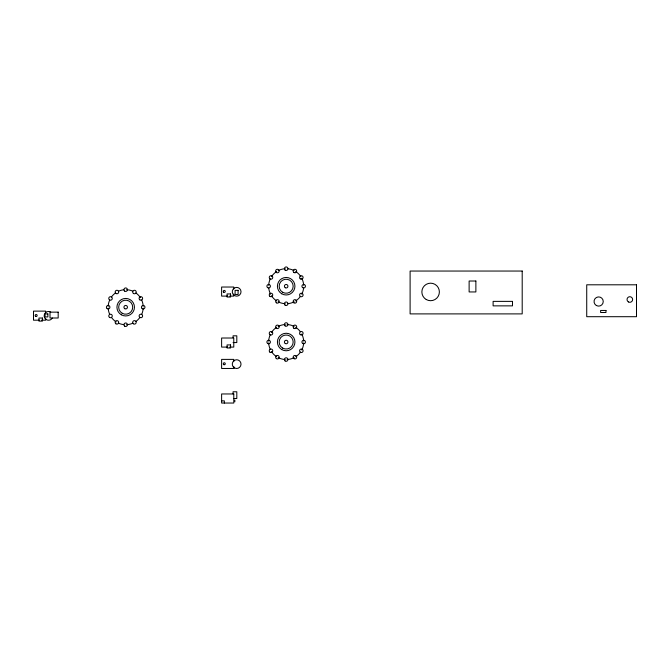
<?xml version="1.0" encoding="UTF-8"?>
<svg xmlns="http://www.w3.org/2000/svg" width="670" height="670" viewBox="0 0 670 670"><rect width="100%" height="100%" fill="white"/><g stroke="black" fill="none" stroke-linecap="round" stroke-linejoin="round"><path stroke-width="1" d="M227.7 296.106L221.619 296.106L221.619 287.028L233.78 287.028L233.78 289.046M229.726 296.106L233.78 296.106L233.78 294.088M39.58 320.193L33.5 320.193L33.5 311.123L45.652 311.123L45.652 313.133M41.599 320.193L45.652 320.193L45.652 318.175M233.068 342.554L236.803 342.554L236.803 335.821L233.068 335.821L233.068 337.747M227.7 347.085L221.619 347.085L221.619 338.015L233.78 338.015L233.78 347.085L229.726 347.085M233.78 398.508L236.803 398.508L236.803 391.774L233.068 391.774L233.068 393.96M221.619 400.878L224.358 400.878L224.358 403.038M234.835 399.998L234.835 401.866M233.78 361.406L233.78 359.388L221.619 359.388L221.619 368.466L233.78 368.466L233.78 366.448M143.187 308.108A17.521 17.521 0 0 1 141.697 314.322M139.863 317.488A17.521 17.521 0 0 1 135.985 321.374M132.819 323.2A17.521 17.521 0 0 1 126.605 324.69M123.858 324.623A17.521 17.521 0 0 1 118.565 323.2M116.153 321.893A17.521 17.521 0 0 1 111.513 317.488M109.687 314.322A17.521 17.521 0 0 1 108.197 308.108M108.197 306.282A17.521 17.521 0 0 1 109.687 300.068M111.513 296.902A17.521 17.521 0 0 1 115.391 293.024M118.565 291.19A17.521 17.521 0 0 1 123.858 289.775M126.605 289.7A17.521 17.521 0 0 1 132.819 291.19M135.985 293.024A17.521 17.521 0 0 1 140.382 297.656M141.697 300.068A17.521 17.521 0 0 1 143.187 306.282M52.319 318.041A4.372 4.372 0 0 1 46.339 319.64A4.372 4.372 0 0 1 44.739 313.669A4.372 4.372 0 0 1 50.719 312.069M303.669 342.931A17.521 17.521 0 0 1 301.776 349.974M300.344 352.311A17.521 17.521 0 0 1 295.704 356.716M294.13 357.629A17.521 17.521 0 0 1 287.087 359.514M285.261 359.514A17.521 17.521 0 0 1 278.209 357.629M276.635 356.716A17.521 17.521 0 0 1 271.476 351.557M270.169 349.145A17.521 17.521 0 0 1 268.678 342.931M268.678 341.105A17.521 17.521 0 0 1 270.169 334.891M271.476 332.479A17.521 17.521 0 0 1 276.635 327.32M278.209 326.416A17.521 17.521 0 0 1 285.261 324.523M287.087 324.523A17.521 17.521 0 0 1 294.13 326.416M295.704 327.32A17.521 17.521 0 0 1 300.344 331.725M301.776 334.062A17.521 17.521 0 0 1 303.669 341.105M303.594 288.05A17.521 17.521 0 0 1 301.776 294.172M300.344 296.517A17.521 17.521 0 0 1 295.704 300.914M294.13 301.827A17.521 17.521 0 0 1 288 303.644M285.261 303.711A17.521 17.521 0 0 1 278.209 301.827M276.635 300.914A17.521 17.521 0 0 1 271.476 295.755M270.563 294.172A17.521 17.521 0 0 1 268.745 288.05M268.678 285.303A17.521 17.521 0 0 1 270.169 279.089M271.476 276.677A17.521 17.521 0 0 1 276.635 271.526M278.209 270.613A17.521 17.521 0 0 1 285.261 268.72M288 268.796A17.521 17.521 0 0 1 294.13 270.613M295.704 271.526A17.521 17.521 0 0 1 300.863 276.677M301.776 278.259A17.521 17.521 0 0 1 303.669 285.303M522.198 271.048L410.107 271.048L410.107 313.895L522.198 313.895L522.198 271.048M475.876 281.015L469.126 281.015L469.126 291.944L475.876 291.944L475.876 281.015M636.5 284.8L586.727 284.8L586.727 316.701L636.5 316.701L636.5 284.8M238.093 290.361L235.095 290.361L235.095 294.473L238.093 294.473L238.093 290.361M230.555 293.946L227.063 293.946L227.063 297.019L230.555 297.019L230.555 293.946M512.483 301.374L493.112 301.374L493.112 305.863L512.483 305.863L512.483 301.374M605.973 310.461L600.63 310.461L600.63 312.505L605.973 312.505L605.973 310.461M58.181 312.145L49.999 312.145L49.999 317.999L58.181 317.999L58.181 312.145M47.871 313.912L45.032 313.912L45.032 316.91L47.871 316.91L47.871 313.912M42.428 318.032L38.944 318.032L38.944 321.106L42.428 321.106L42.428 318.032M230.555 344.924L227.063 344.924L227.063 347.998L230.555 347.998L230.555 344.924M233.78 393.96L221.619 393.96L221.619 403.038L233.78 403.038L233.78 393.96M426.237 299.524A8.76 8.76 0 0 0 439.378 291.944A8.76 8.76 0 0 0 426.237 284.356A8.76 8.76 0 0 0 426.237 299.524M596.35 305.503A4.598 4.598 0 0 0 603.251 301.517A4.598 4.598 0 0 0 596.35 297.53A4.598 4.598 0 0 0 596.35 305.503M628.435 301.935A2.797 2.797 0 0 0 632.631 299.507A2.797 2.797 0 0 0 628.435 297.086A2.797 2.797 0 0 0 628.435 301.935M121.312 314.783A8.76 8.76 0 0 0 134.452 307.195A8.76 8.76 0 0 0 121.312 299.607A8.76 8.76 0 0 0 121.312 314.783M122.183 313.267A7.01 7.01 0 0 0 132.702 307.195A7.01 7.01 0 0 0 122.183 301.123A7.01 7.01 0 0 0 122.183 313.267M139.796 299.825A1.75 1.75 0 0 0 142.601 298.661A1.75 1.75 0 0 0 140.189 296.818A1.75 1.75 0 0 0 139.796 299.825M133.38 293.41A1.75 1.75 0 0 0 136.186 292.254A1.75 1.75 0 0 0 133.782 290.403A1.75 1.75 0 0 0 133.38 293.41M133.38 323.761A1.75 1.75 0 0 0 136.186 322.597A1.75 1.75 0 0 0 133.782 320.754A1.75 1.75 0 0 0 133.38 323.761M109.453 299.825A1.75 1.75 0 0 0 112.258 298.661A1.75 1.75 0 0 0 109.847 296.818A1.75 1.75 0 0 0 109.453 299.825M139.796 317.346A1.75 1.75 0 0 0 142.601 316.181A1.75 1.75 0 0 0 140.189 314.339A1.75 1.75 0 0 0 139.796 317.346M115.86 323.761A1.75 1.75 0 0 0 118.665 322.597A1.75 1.75 0 0 0 116.262 320.754A1.75 1.75 0 0 0 115.86 323.761M142.141 308.585A1.75 1.75 0 0 0 144.946 307.421A1.75 1.75 0 0 0 142.542 305.579A1.75 1.75 0 0 0 142.141 308.585M124.62 326.106A1.75 1.75 0 0 0 127.426 324.942A1.75 1.75 0 0 0 125.022 323.099A1.75 1.75 0 0 0 124.62 326.106M107.108 308.585A1.75 1.75 0 0 0 109.905 307.421A1.75 1.75 0 0 0 107.502 305.579A1.75 1.75 0 0 0 107.108 308.585M109.453 317.346A1.75 1.75 0 0 0 112.258 316.181A1.75 1.75 0 0 0 109.847 314.339A1.75 1.75 0 0 0 109.453 317.346M124.62 291.065A1.75 1.75 0 0 0 127.426 289.909A1.75 1.75 0 0 0 125.022 288.058A1.75 1.75 0 0 0 124.62 291.065M115.86 293.41A1.75 1.75 0 0 0 118.665 292.254A1.75 1.75 0 0 0 116.262 290.403A1.75 1.75 0 0 0 115.86 293.41M124.813 308.711A1.75 1.75 0 0 0 127.442 307.195A1.75 1.75 0 0 0 124.813 305.679A1.75 1.75 0 0 0 124.813 308.711M35.652 316.366A0.988 0.988 0 0 0 37.143 315.503A0.988 0.988 0 0 0 35.652 314.649A0.988 0.988 0 0 0 35.652 316.366M281.794 349.606A8.76 8.76 0 0 0 294.934 342.018A8.76 8.76 0 0 0 281.794 334.43A8.76 8.76 0 0 0 281.794 349.606M282.665 348.09A7.01 7.01 0 0 0 293.175 342.018A7.01 7.01 0 0 0 282.665 335.946A7.01 7.01 0 0 0 282.665 348.09M293.862 328.233A1.75 1.75 0 0 0 296.668 327.077A1.75 1.75 0 0 0 294.264 325.226A1.75 1.75 0 0 0 293.862 328.233M285.294 343.534A1.75 1.75 0 0 0 287.924 342.018A1.75 1.75 0 0 0 285.294 340.502A1.75 1.75 0 0 0 285.294 343.534M302.622 343.409A1.75 1.75 0 0 0 305.428 342.244A1.75 1.75 0 0 0 303.016 340.402A1.75 1.75 0 0 0 302.622 343.409M293.862 358.584A1.75 1.75 0 0 0 296.668 357.42A1.75 1.75 0 0 0 294.264 355.569A1.75 1.75 0 0 0 293.862 358.584M300.277 352.169A1.75 1.75 0 0 0 303.083 351.005A1.75 1.75 0 0 0 300.671 349.162A1.75 1.75 0 0 0 300.277 352.169M285.102 325.888A1.75 1.75 0 0 0 287.907 324.732A1.75 1.75 0 0 0 285.504 322.881A1.75 1.75 0 0 0 285.102 325.888M267.581 343.409A1.75 1.75 0 0 0 270.387 342.244A1.75 1.75 0 0 0 267.983 340.402A1.75 1.75 0 0 0 267.581 343.409M285.102 360.929A1.75 1.75 0 0 0 287.907 359.765A1.75 1.75 0 0 0 285.504 357.922A1.75 1.75 0 0 0 285.102 360.929M269.935 334.648A1.75 1.75 0 0 0 272.732 333.484A1.75 1.75 0 0 0 270.328 331.642A1.75 1.75 0 0 0 269.935 334.648M276.341 328.233A1.75 1.75 0 0 0 279.147 327.077A1.75 1.75 0 0 0 276.743 325.226A1.75 1.75 0 0 0 276.341 328.233M269.935 352.169A1.75 1.75 0 0 0 272.732 351.005A1.75 1.75 0 0 0 270.328 349.162A1.75 1.75 0 0 0 269.935 352.169M300.277 334.648A1.75 1.75 0 0 0 303.083 333.484A1.75 1.75 0 0 0 300.671 331.642A1.75 1.75 0 0 0 300.277 334.648M276.341 358.584A1.75 1.75 0 0 0 279.147 357.42A1.75 1.75 0 0 0 276.743 355.569A1.75 1.75 0 0 0 276.341 358.584M234.466 367.914A4.372 4.372 0 0 0 241.024 364.128A4.372 4.372 0 0 0 234.466 360.334A4.372 4.372 0 0 0 234.466 367.914M223.78 364.631A0.988 0.988 0 0 0 225.271 363.776A0.988 0.988 0 0 0 223.78 362.914A0.988 0.988 0 0 0 223.78 364.631M234.466 295.554A4.372 4.372 0 0 0 241.024 291.768A4.372 4.372 0 0 0 234.466 287.974A4.372 4.372 0 0 0 234.466 295.554M223.571 292.12A0.988 0.988 0 0 0 225.237 291.676A0.988 0.988 0 0 0 224.015 290.462A0.988 0.988 0 0 0 223.571 292.12M281.794 293.803A8.76 8.76 0 0 0 294.934 286.216A8.76 8.76 0 0 0 281.794 278.628A8.76 8.76 0 0 0 281.794 293.803M282.665 292.288A7.01 7.01 0 0 0 293.175 286.216A7.01 7.01 0 0 0 282.665 280.152A7.01 7.01 0 0 0 282.665 292.288M285.102 270.085A1.75 1.75 0 0 0 287.907 268.93A1.75 1.75 0 0 0 285.504 267.079A1.75 1.75 0 0 0 285.102 270.085M269.935 278.846A1.75 1.75 0 0 0 272.732 277.69A1.75 1.75 0 0 0 270.328 275.839A1.75 1.75 0 0 0 269.935 278.846M269.935 296.366A1.75 1.75 0 0 0 272.732 295.202A1.75 1.75 0 0 0 270.328 293.359A1.75 1.75 0 0 0 269.935 296.366M293.862 302.781A1.75 1.75 0 0 0 296.668 301.617A1.75 1.75 0 0 0 294.264 299.775A1.75 1.75 0 0 0 293.862 302.781M300.277 278.846A1.75 1.75 0 0 0 303.083 277.69A1.75 1.75 0 0 0 300.671 275.839A1.75 1.75 0 0 0 300.277 278.846M276.341 302.781A1.75 1.75 0 0 0 279.147 301.617A1.75 1.75 0 0 0 276.743 299.775A1.75 1.75 0 0 0 276.341 302.781M276.341 272.439A1.75 1.75 0 0 0 279.147 271.275A1.75 1.75 0 0 0 276.743 269.424A1.75 1.75 0 0 0 276.341 272.439M300.277 296.366A1.75 1.75 0 0 0 303.083 295.202A1.75 1.75 0 0 0 300.671 293.359A1.75 1.75 0 0 0 300.277 296.366M267.581 287.606A1.75 1.75 0 0 0 270.387 286.45A1.75 1.75 0 0 0 267.983 284.599A1.75 1.75 0 0 0 267.581 287.606M285.102 305.126A1.75 1.75 0 0 0 287.907 303.962A1.75 1.75 0 0 0 285.504 302.12A1.75 1.75 0 0 0 285.102 305.126M302.622 287.606A1.75 1.75 0 0 0 305.428 286.45A1.75 1.75 0 0 0 303.016 284.599A1.75 1.75 0 0 0 302.622 287.606M293.862 272.439A1.75 1.75 0 0 0 296.668 271.275A1.75 1.75 0 0 0 294.264 269.424A1.75 1.75 0 0 0 293.862 272.439M285.294 287.731A1.75 1.75 0 0 0 287.924 286.216A1.75 1.75 0 0 0 285.294 284.7A1.75 1.75 0 0 0 285.294 287.731"/></g></svg>
